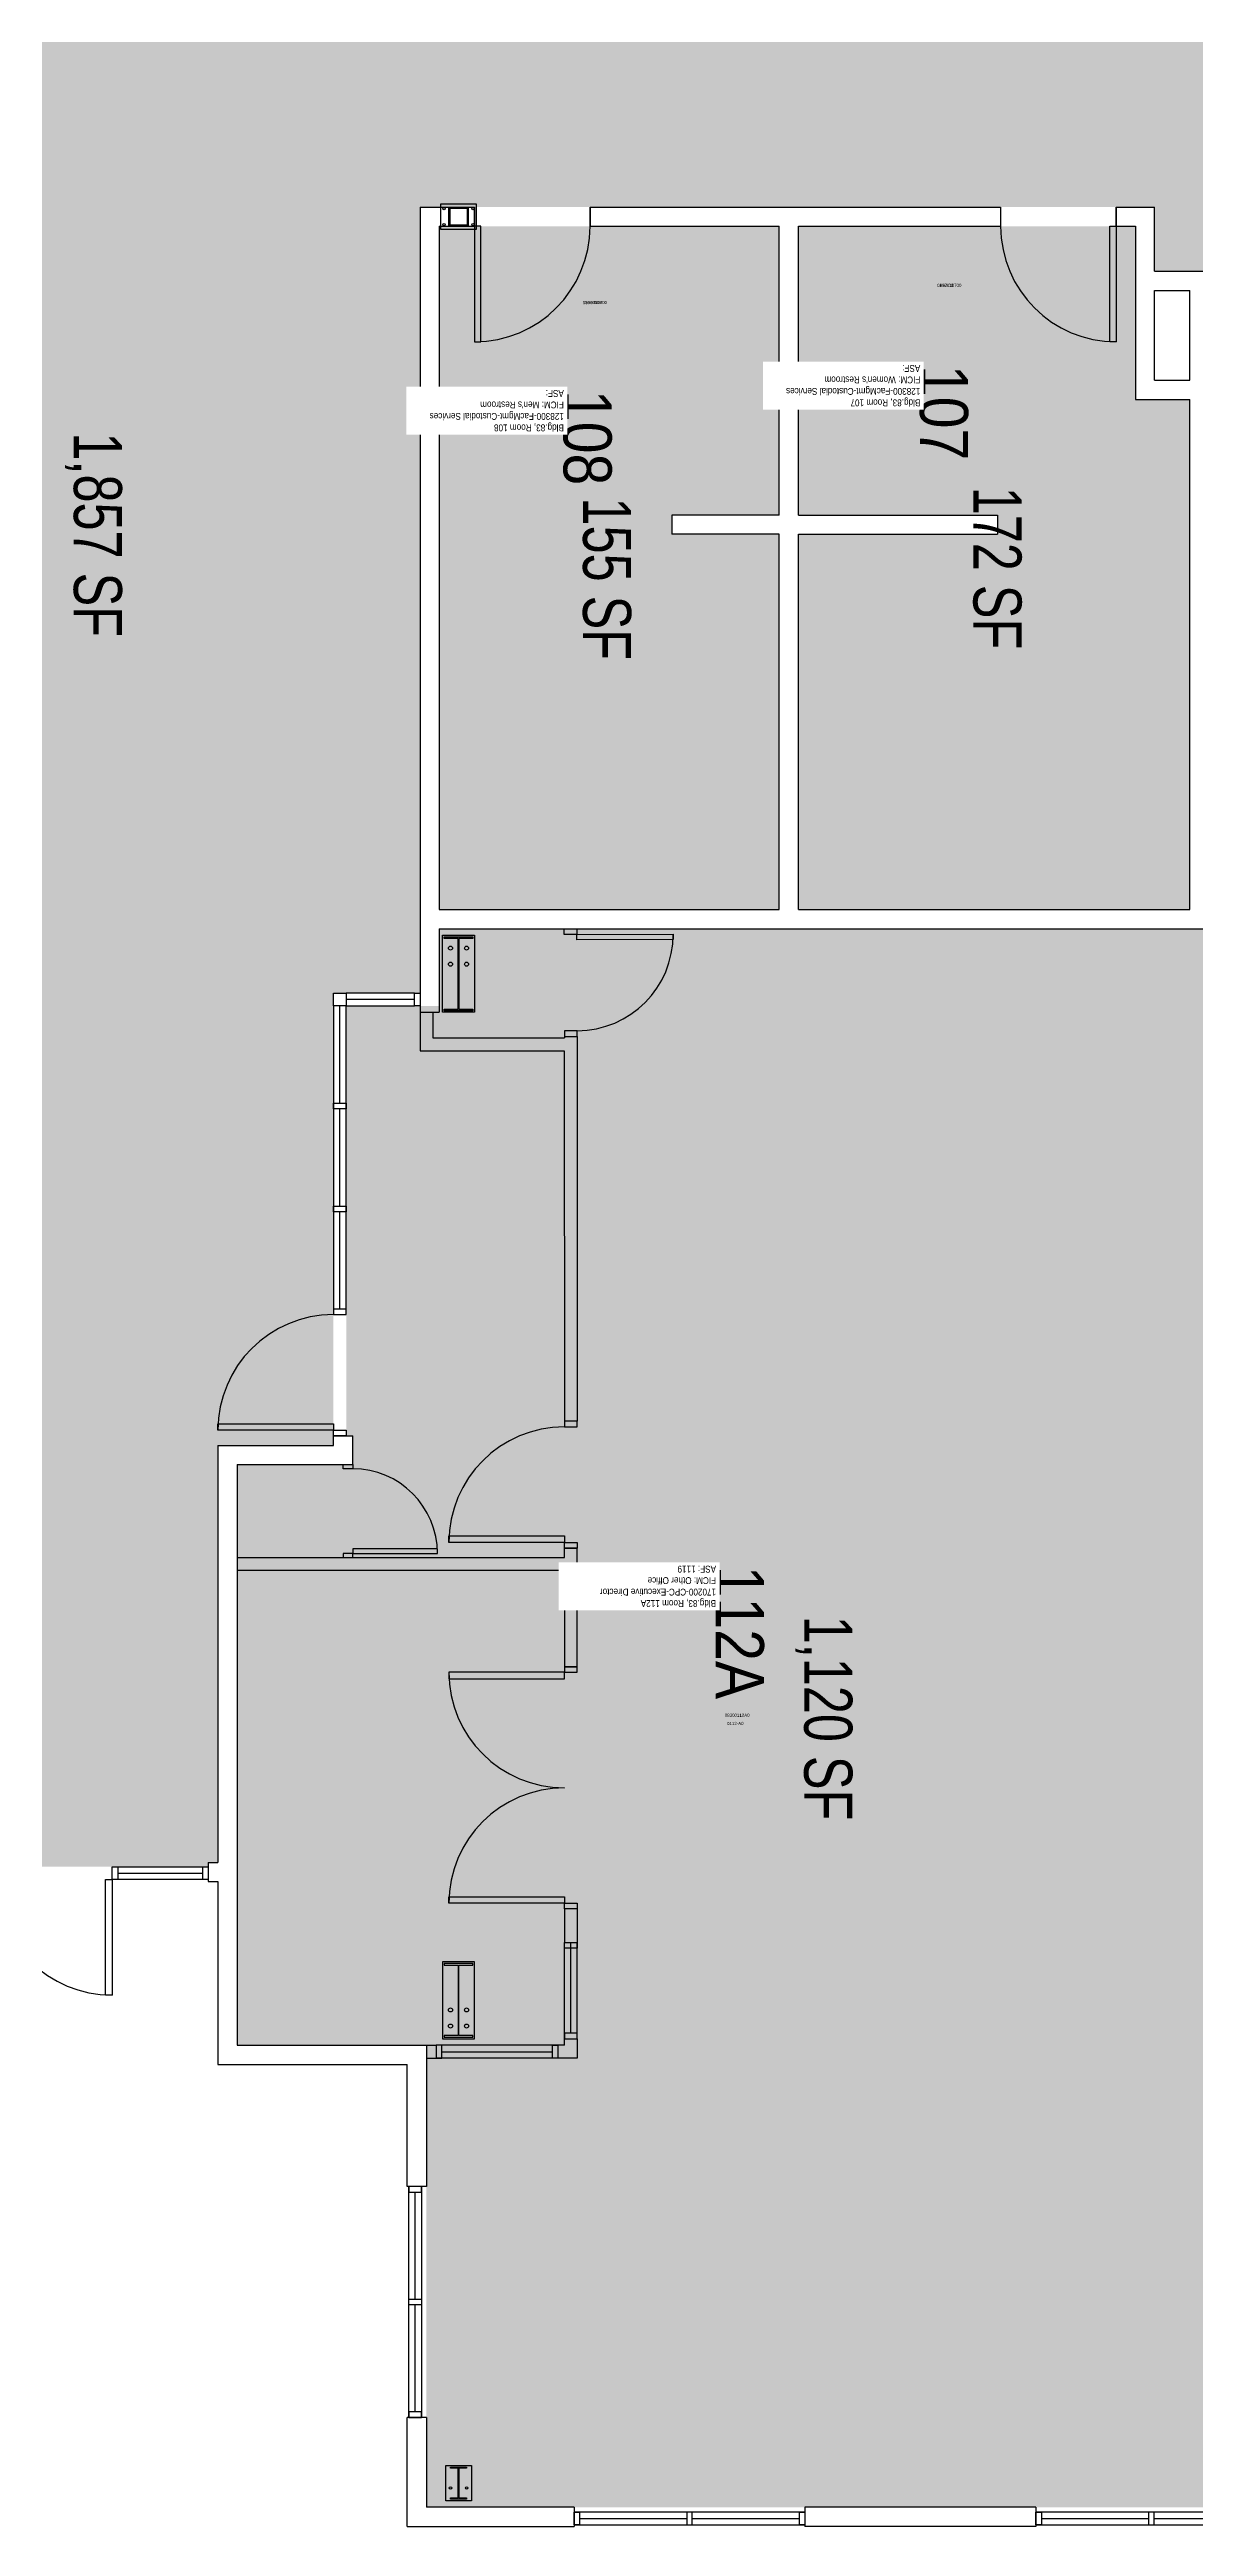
# Model space of a CAD drawing. Header units: inches. Extents: x 69173377 to 69175838, y 27696061 to 27697676.
# Drawn here: x 69174800 to 69175158, y 27696061 to 27696833 of the extents above; entities that cross this region are included whole.
import ezdxf
from ezdxf.enums import TextEntityAlignment as Align

# ---------------------------------------------------------------- set-up
doc = ezdxf.new("R2010")
doc.units = ezdxf.units.IN
doc.header["$LTSCALE"] = 0.5
doc.header["$MEASUREMENT"] = 0
for name, color, linetype in [('A-DOOR', 2, 'Continuous'), ('A-FLOR', 3, 'Continuous'), ('A-GLAZ', 1, 'Continuous'), ('A-IDEN-ICON', 4, 'Continuous'), ('A-IDEN-RNUM', 7, 'Continuous'), ('A-IDEN-SNUM', 4, 'Continuous'), ('A-IDEN-VNUM', 4, 'Continuous'), ('A-WALL', 5, 'Continuous'), ('AREA-TEXT', 3, 'Continuous'), ('Rooms-Category-Color', 7, 'Continuous'), ('Rooms-College-Color', 7, 'Continuous'), ('Rooms-Department-Color', 7, 'Continuous'), ('Rooms-Division-Color', 7, 'Continuous'), ('Rooms-Information', 7, 'Continuous')]:
    doc.layers.add(name, color=color, linetype=linetype)
doc.styles.add('CP_AREA', font='arial.ttf', dxfattribs={"height": 15})
doc.styles.add('CP_ROOMSNUMBER', font='arial.ttf', dxfattribs={"height": 1})
doc.styles.add('CP_ROOMVNUMBER', font='arial.ttf', dxfattribs={"width": 0.85, "height": 0.075})

# ---------------------------------------------------------------- blocks, each defined once
blk = doc.blocks.new('CPMEN')
at = {"const_width": 0.015}
for points in [[(0.055, 0.01), (0.055, 0.05), (0.015, 0.05)], [(0.0151, 0.0101), (0.055, 0.05)]]:
    blk.add_lwpolyline(points, dxfattribs=at)
blk.add_lwpolyline([(-0.0575, -0.02, 1), (0.0275, -0.02, 1)], format="xyb", close=True, dxfattribs=at)
blk = doc.blocks.new('CPWOMEN')
at = {"const_width": 0.015}
blk.add_lwpolyline([(-0.0375, 0, 1), (0.0475, 0, 1)], format="xyb", close=True, dxfattribs=at)
for points in [[(0.005, -0.04), (0.005, -0.1)], [(-0.025, -0.07), (0.035, -0.07)]]:
    blk.add_lwpolyline(points, dxfattribs=at)

msp = doc.modelspace()

# ---------------------------------------------------------------- hatches: boundary and pattern name
at = {"layer": 'Rooms-Category-Color', "true_color": 0xadadad}
h = msp.add_hatch(color=253, dxfattribs=at)
edge = h.paths.add_edge_path()
edge.add_line((69174852.78, 27696267.84), (69174849.78, 27696267.84))
edge.add_line((69174849.78, 27696267.84), (69174849.78, 27696266.47))
edge.add_line((69174849.78, 27696266.47), (69174717.78, 27696266.47))
edge.add_line((69174717.78, 27696266.47), (69174717.78, 27696267.84))
edge.add_line((69174717.78, 27696267.84), (69174714.78, 27696267.84))
edge.add_line((69174714.78, 27696267.84), (69174714.78, 27696397.84))
edge.add_line((69174714.78, 27696397.84), (69174678.78, 27696397.84))
edge.add_line((69174678.78, 27696397.84), (69174678.78, 27696538.84))
edge.add_line((69174678.78, 27696538.84), (69174651.78, 27696538.84))
edge.add_line((69174651.78, 27696538.84), (69174651.78, 27696564.84))
edge.add_line((69174651.78, 27696564.84), (69174633.78, 27696564.84))
edge.add_line((69174633.78, 27696564.84), (69174633.78, 27696706.84))
edge.add_line((69174633.78, 27696706.84), (69174645.78, 27696706.84))
edge.add_line((69174645.78, 27696706.84), (69174645.78, 27696742.84))
edge.add_line((69174645.78, 27696742.84), (69174633.78, 27696742.84))
edge.add_line((69174633.78, 27696742.84), (69174633.78, 27696842.84))
edge.add_line((69174633.78, 27696842.84), (69174645.78, 27696842.84))
edge.add_line((69174645.78, 27696842.84), (69174645.78, 27696878.84))
edge.add_line((69174645.78, 27696878.84), (69174633.78, 27696878.84))
edge.add_line((69174633.78, 27696878.84), (69174633.78, 27697032.84))
edge.add_line((69174633.78, 27697032.84), (69174651.78, 27697032.84))
edge.add_line((69174651.78, 27697032.84), (69174651.78, 27697060.84))
edge.add_line((69174651.78, 27697060.84), (69174714.78, 27697060.84))
edge.add_line((69174714.78, 27697060.84), (69174714.78, 27697173.55))
edge.add_arc((69174801.78, 27696975.84), 216, 66.24805, 113.75195, ccw=False)
edge.add_line((69174888.78, 27697173.55), (69174888.78, 27697060.84))
edge.add_line((69174888.78, 27697060.84), (69174915.78, 27697060.84))
edge.add_line((69174915.78, 27697060.84), (69174915.78, 27696963.84))
edge.add_line((69174915.78, 27696963.84), (69174936.28, 27696963.84))
edge.add_line((69174936.28, 27696963.84), (69174936.28, 27696849.84))
edge.add_line((69174936.28, 27696849.84), (69175375.78, 27696849.84))
edge.add_line((69175375.78, 27696849.84), (69175375.78, 27696886.84))
edge.add_line((69175375.78, 27696886.84), (69175509.78, 27696886.84))
edge.add_line((69175509.78, 27696886.84), (69175509.78, 27696746.84))
edge.add_line((69175509.78, 27696746.84), (69175375.78, 27696746.84))
edge.add_line((69175375.78, 27696746.84), (69175375.78, 27696783.84))
edge.add_line((69175375.78, 27696783.84), (69175200.78, 27696783.84))
edge.add_line((69175200.78, 27696783.84), (69175200.78, 27696763.84))
edge.add_line((69175200.78, 27696763.84), (69175144.78, 27696763.84))
edge.add_line((69175144.78, 27696763.84), (69175144.78, 27696783.84))
edge.add_line((69175144.78, 27696783.84), (69174915.78, 27696783.84))
edge.add_line((69174915.78, 27696783.84), (69174915.78, 27696538.84))
edge.add_line((69174915.78, 27696538.84), (69174888.78, 27696538.84))
edge.add_line((69174888.78, 27696538.84), (69174888.78, 27696397.84))
edge.add_line((69174888.78, 27696397.84), (69174852.78, 27696397.84))
edge.add_line((69174852.78, 27696397.84), (69174852.78, 27696267.84))
for points in [[(69174968.78, 27696777.84), (69174932.78, 27696777.84), (69174921.78, 27696777.84), (69174921.78, 27696564.84), (69175027.78, 27696564.84), (69175027.78, 27696681.84), (69174994.28, 27696681.84), (69174994.28, 27696687.84), (69175027.78, 27696687.84), (69175027.78, 27696777.84)], [(69175138.78, 27696723.84), (69175138.78, 27696777.84), (69175132.78, 27696777.84), (69175096.78, 27696777.84), (69175033.78, 27696777.84), (69175033.78, 27696687.84), (69175095.78, 27696687.84), (69175095.78, 27696681.84), (69175033.78, 27696681.84), (69175033.78, 27696564.84), (69175155.78, 27696564.84), (69175155.78, 27696723.84)]]:
    msp.add_hatch(color=253, dxfattribs=at).paths.add_polyline_path(points)
at = {"layer": 'Rooms-Category-Color', "true_color": 0xfa9ba3}
msp.add_hatch(color=241, dxfattribs=at).paths.add_polyline_path([(69174892.78, 27696534.84), (69174921.78, 27696534.84), (69174921.78, 27696558.84), (69175212.78, 27696558.84), (69175212.78, 27696210.84), (69175225.78, 27696210.84), (69175225.78, 27696166.84), (69175227.28, 27696166.84), (69175227.28, 27696094.84), (69175225.78, 27696094.84), (69175225.78, 27696066.84), (69174917.78, 27696066.84), (69174917.78, 27696210.84), (69174858.78, 27696210.84), (69174858.78, 27696391.84), (69174894.78, 27696391.84), (69174894.78, 27696400.84), (69174892.78, 27696400.84)])
at = {"layer": 'Rooms-College-Color', "true_color": 0xadadad}
h = msp.add_hatch(color=253, dxfattribs=at)
edge = h.paths.add_edge_path()
edge.add_line((69174852.78, 27696267.84), (69174849.78, 27696267.84))
edge.add_line((69174849.78, 27696267.84), (69174849.78, 27696266.47))
edge.add_line((69174849.78, 27696266.47), (69174717.78, 27696266.47))
edge.add_line((69174717.78, 27696266.47), (69174717.78, 27696267.84))
edge.add_line((69174717.78, 27696267.84), (69174714.78, 27696267.84))
edge.add_line((69174714.78, 27696267.84), (69174714.78, 27696397.84))
edge.add_line((69174714.78, 27696397.84), (69174678.78, 27696397.84))
edge.add_line((69174678.78, 27696397.84), (69174678.78, 27696538.84))
edge.add_line((69174678.78, 27696538.84), (69174651.78, 27696538.84))
edge.add_line((69174651.78, 27696538.84), (69174651.78, 27696564.84))
edge.add_line((69174651.78, 27696564.84), (69174633.78, 27696564.84))
edge.add_line((69174633.78, 27696564.84), (69174633.78, 27696706.84))
edge.add_line((69174633.78, 27696706.84), (69174645.78, 27696706.84))
edge.add_line((69174645.78, 27696706.84), (69174645.78, 27696742.84))
edge.add_line((69174645.78, 27696742.84), (69174633.78, 27696742.84))
edge.add_line((69174633.78, 27696742.84), (69174633.78, 27696842.84))
edge.add_line((69174633.78, 27696842.84), (69174645.78, 27696842.84))
edge.add_line((69174645.78, 27696842.84), (69174645.78, 27696878.84))
edge.add_line((69174645.78, 27696878.84), (69174633.78, 27696878.84))
edge.add_line((69174633.78, 27696878.84), (69174633.78, 27697032.84))
edge.add_line((69174633.78, 27697032.84), (69174651.78, 27697032.84))
edge.add_line((69174651.78, 27697032.84), (69174651.78, 27697060.84))
edge.add_line((69174651.78, 27697060.84), (69174714.78, 27697060.84))
edge.add_line((69174714.78, 27697060.84), (69174714.78, 27697173.55))
edge.add_arc((69174801.78, 27696975.84), 216, 66.24805, 113.75195, ccw=False)
edge.add_line((69174888.78, 27697173.55), (69174888.78, 27697060.84))
edge.add_line((69174888.78, 27697060.84), (69174915.78, 27697060.84))
edge.add_line((69174915.78, 27697060.84), (69174915.78, 27696963.84))
edge.add_line((69174915.78, 27696963.84), (69174936.28, 27696963.84))
edge.add_line((69174936.28, 27696963.84), (69174936.28, 27696849.84))
edge.add_line((69174936.28, 27696849.84), (69175375.78, 27696849.84))
edge.add_line((69175375.78, 27696849.84), (69175375.78, 27696886.84))
edge.add_line((69175375.78, 27696886.84), (69175509.78, 27696886.84))
edge.add_line((69175509.78, 27696886.84), (69175509.78, 27696746.84))
edge.add_line((69175509.78, 27696746.84), (69175375.78, 27696746.84))
edge.add_line((69175375.78, 27696746.84), (69175375.78, 27696783.84))
edge.add_line((69175375.78, 27696783.84), (69175200.78, 27696783.84))
edge.add_line((69175200.78, 27696783.84), (69175200.78, 27696763.84))
edge.add_line((69175200.78, 27696763.84), (69175144.78, 27696763.84))
edge.add_line((69175144.78, 27696763.84), (69175144.78, 27696783.84))
edge.add_line((69175144.78, 27696783.84), (69174915.78, 27696783.84))
edge.add_line((69174915.78, 27696783.84), (69174915.78, 27696538.84))
edge.add_line((69174915.78, 27696538.84), (69174888.78, 27696538.84))
edge.add_line((69174888.78, 27696538.84), (69174888.78, 27696397.84))
edge.add_line((69174888.78, 27696397.84), (69174852.78, 27696397.84))
edge.add_line((69174852.78, 27696397.84), (69174852.78, 27696267.84))
for points in [[(69174968.78, 27696777.84), (69174932.78, 27696777.84), (69174921.78, 27696777.84), (69174921.78, 27696564.84), (69175027.78, 27696564.84), (69175027.78, 27696681.84), (69174994.28, 27696681.84), (69174994.28, 27696687.84), (69175027.78, 27696687.84), (69175027.78, 27696777.84)], [(69175138.78, 27696723.84), (69175138.78, 27696777.84), (69175132.78, 27696777.84), (69175096.78, 27696777.84), (69175033.78, 27696777.84), (69175033.78, 27696687.84), (69175095.78, 27696687.84), (69175095.78, 27696681.84), (69175033.78, 27696681.84), (69175033.78, 27696564.84), (69175155.78, 27696564.84), (69175155.78, 27696723.84)], [(69174892.78, 27696534.84), (69174921.78, 27696534.84), (69174921.78, 27696558.84), (69175212.78, 27696558.84), (69175212.78, 27696210.84), (69175225.78, 27696210.84), (69175225.78, 27696166.84), (69175227.28, 27696166.84), (69175227.28, 27696094.84), (69175225.78, 27696094.84), (69175225.78, 27696066.84), (69174917.78, 27696066.84), (69174917.78, 27696210.84), (69174858.78, 27696210.84), (69174858.78, 27696391.84), (69174894.78, 27696391.84), (69174894.78, 27696400.84), (69174892.78, 27696400.84)]]:
    msp.add_hatch(color=253, dxfattribs=at).paths.add_polyline_path(points)
at = {"layer": 'Rooms-Department-Color', "true_color": 0xacacac}
h = msp.add_hatch(color=253, dxfattribs=at)
edge = h.paths.add_edge_path()
edge.add_line((69174852.78, 27696267.84), (69174849.78, 27696267.84))
edge.add_line((69174849.78, 27696267.84), (69174849.78, 27696266.47))
edge.add_line((69174849.78, 27696266.47), (69174717.78, 27696266.47))
edge.add_line((69174717.78, 27696266.47), (69174717.78, 27696267.84))
edge.add_line((69174717.78, 27696267.84), (69174714.78, 27696267.84))
edge.add_line((69174714.78, 27696267.84), (69174714.78, 27696397.84))
edge.add_line((69174714.78, 27696397.84), (69174678.78, 27696397.84))
edge.add_line((69174678.78, 27696397.84), (69174678.78, 27696538.84))
edge.add_line((69174678.78, 27696538.84), (69174651.78, 27696538.84))
edge.add_line((69174651.78, 27696538.84), (69174651.78, 27696564.84))
edge.add_line((69174651.78, 27696564.84), (69174633.78, 27696564.84))
edge.add_line((69174633.78, 27696564.84), (69174633.78, 27696706.84))
edge.add_line((69174633.78, 27696706.84), (69174645.78, 27696706.84))
edge.add_line((69174645.78, 27696706.84), (69174645.78, 27696742.84))
edge.add_line((69174645.78, 27696742.84), (69174633.78, 27696742.84))
edge.add_line((69174633.78, 27696742.84), (69174633.78, 27696842.84))
edge.add_line((69174633.78, 27696842.84), (69174645.78, 27696842.84))
edge.add_line((69174645.78, 27696842.84), (69174645.78, 27696878.84))
edge.add_line((69174645.78, 27696878.84), (69174633.78, 27696878.84))
edge.add_line((69174633.78, 27696878.84), (69174633.78, 27697032.84))
edge.add_line((69174633.78, 27697032.84), (69174651.78, 27697032.84))
edge.add_line((69174651.78, 27697032.84), (69174651.78, 27697060.84))
edge.add_line((69174651.78, 27697060.84), (69174714.78, 27697060.84))
edge.add_line((69174714.78, 27697060.84), (69174714.78, 27697173.55))
edge.add_arc((69174801.78, 27696975.84), 216, 66.24805, 113.75195, ccw=False)
edge.add_line((69174888.78, 27697173.55), (69174888.78, 27697060.84))
edge.add_line((69174888.78, 27697060.84), (69174915.78, 27697060.84))
edge.add_line((69174915.78, 27697060.84), (69174915.78, 27696963.84))
edge.add_line((69174915.78, 27696963.84), (69174936.28, 27696963.84))
edge.add_line((69174936.28, 27696963.84), (69174936.28, 27696849.84))
edge.add_line((69174936.28, 27696849.84), (69175375.78, 27696849.84))
edge.add_line((69175375.78, 27696849.84), (69175375.78, 27696886.84))
edge.add_line((69175375.78, 27696886.84), (69175509.78, 27696886.84))
edge.add_line((69175509.78, 27696886.84), (69175509.78, 27696746.84))
edge.add_line((69175509.78, 27696746.84), (69175375.78, 27696746.84))
edge.add_line((69175375.78, 27696746.84), (69175375.78, 27696783.84))
edge.add_line((69175375.78, 27696783.84), (69175200.78, 27696783.84))
edge.add_line((69175200.78, 27696783.84), (69175200.78, 27696763.84))
edge.add_line((69175200.78, 27696763.84), (69175144.78, 27696763.84))
edge.add_line((69175144.78, 27696763.84), (69175144.78, 27696783.84))
edge.add_line((69175144.78, 27696783.84), (69174915.78, 27696783.84))
edge.add_line((69174915.78, 27696783.84), (69174915.78, 27696538.84))
edge.add_line((69174915.78, 27696538.84), (69174888.78, 27696538.84))
edge.add_line((69174888.78, 27696538.84), (69174888.78, 27696397.84))
edge.add_line((69174888.78, 27696397.84), (69174852.78, 27696397.84))
edge.add_line((69174852.78, 27696397.84), (69174852.78, 27696267.84))
for points in [[(69174968.78, 27696777.84), (69174932.78, 27696777.84), (69174921.78, 27696777.84), (69174921.78, 27696564.84), (69175027.78, 27696564.84), (69175027.78, 27696681.84), (69174994.28, 27696681.84), (69174994.28, 27696687.84), (69175027.78, 27696687.84), (69175027.78, 27696777.84)], [(69175138.78, 27696723.84), (69175138.78, 27696777.84), (69175132.78, 27696777.84), (69175096.78, 27696777.84), (69175033.78, 27696777.84), (69175033.78, 27696687.84), (69175095.78, 27696687.84), (69175095.78, 27696681.84), (69175033.78, 27696681.84), (69175033.78, 27696564.84), (69175155.78, 27696564.84), (69175155.78, 27696723.84)]]:
    msp.add_hatch(color=253, dxfattribs=at).paths.add_polyline_path(points)
at = {"layer": 'Rooms-Department-Color', "true_color": 0x80bc67}
msp.add_hatch(color=83, dxfattribs=at).paths.add_polyline_path([(69174892.78, 27696534.84), (69174921.78, 27696534.84), (69174921.78, 27696558.84), (69175212.78, 27696558.84), (69175212.78, 27696210.84), (69175225.78, 27696210.84), (69175225.78, 27696166.84), (69175227.28, 27696166.84), (69175227.28, 27696094.84), (69175225.78, 27696094.84), (69175225.78, 27696066.84), (69174917.78, 27696066.84), (69174917.78, 27696210.84), (69174858.78, 27696210.84), (69174858.78, 27696391.84), (69174894.78, 27696391.84), (69174894.78, 27696400.84), (69174892.78, 27696400.84)])
at = {"layer": 'Rooms-Division-Color', "true_color": 0xadadad}
h = msp.add_hatch(color=253, dxfattribs=at)
edge = h.paths.add_edge_path()
edge.add_line((69174852.78, 27696267.84), (69174849.78, 27696267.84))
edge.add_line((69174849.78, 27696267.84), (69174849.78, 27696266.47))
edge.add_line((69174849.78, 27696266.47), (69174717.78, 27696266.47))
edge.add_line((69174717.78, 27696266.47), (69174717.78, 27696267.84))
edge.add_line((69174717.78, 27696267.84), (69174714.78, 27696267.84))
edge.add_line((69174714.78, 27696267.84), (69174714.78, 27696397.84))
edge.add_line((69174714.78, 27696397.84), (69174678.78, 27696397.84))
edge.add_line((69174678.78, 27696397.84), (69174678.78, 27696538.84))
edge.add_line((69174678.78, 27696538.84), (69174651.78, 27696538.84))
edge.add_line((69174651.78, 27696538.84), (69174651.78, 27696564.84))
edge.add_line((69174651.78, 27696564.84), (69174633.78, 27696564.84))
edge.add_line((69174633.78, 27696564.84), (69174633.78, 27696706.84))
edge.add_line((69174633.78, 27696706.84), (69174645.78, 27696706.84))
edge.add_line((69174645.78, 27696706.84), (69174645.78, 27696742.84))
edge.add_line((69174645.78, 27696742.84), (69174633.78, 27696742.84))
edge.add_line((69174633.78, 27696742.84), (69174633.78, 27696842.84))
edge.add_line((69174633.78, 27696842.84), (69174645.78, 27696842.84))
edge.add_line((69174645.78, 27696842.84), (69174645.78, 27696878.84))
edge.add_line((69174645.78, 27696878.84), (69174633.78, 27696878.84))
edge.add_line((69174633.78, 27696878.84), (69174633.78, 27697032.84))
edge.add_line((69174633.78, 27697032.84), (69174651.78, 27697032.84))
edge.add_line((69174651.78, 27697032.84), (69174651.78, 27697060.84))
edge.add_line((69174651.78, 27697060.84), (69174714.78, 27697060.84))
edge.add_line((69174714.78, 27697060.84), (69174714.78, 27697173.55))
edge.add_arc((69174801.78, 27696975.84), 216, 66.24805, 113.75195, ccw=False)
edge.add_line((69174888.78, 27697173.55), (69174888.78, 27697060.84))
edge.add_line((69174888.78, 27697060.84), (69174915.78, 27697060.84))
edge.add_line((69174915.78, 27697060.84), (69174915.78, 27696963.84))
edge.add_line((69174915.78, 27696963.84), (69174936.28, 27696963.84))
edge.add_line((69174936.28, 27696963.84), (69174936.28, 27696849.84))
edge.add_line((69174936.28, 27696849.84), (69175375.78, 27696849.84))
edge.add_line((69175375.78, 27696849.84), (69175375.78, 27696886.84))
edge.add_line((69175375.78, 27696886.84), (69175509.78, 27696886.84))
edge.add_line((69175509.78, 27696886.84), (69175509.78, 27696746.84))
edge.add_line((69175509.78, 27696746.84), (69175375.78, 27696746.84))
edge.add_line((69175375.78, 27696746.84), (69175375.78, 27696783.84))
edge.add_line((69175375.78, 27696783.84), (69175200.78, 27696783.84))
edge.add_line((69175200.78, 27696783.84), (69175200.78, 27696763.84))
edge.add_line((69175200.78, 27696763.84), (69175144.78, 27696763.84))
edge.add_line((69175144.78, 27696763.84), (69175144.78, 27696783.84))
edge.add_line((69175144.78, 27696783.84), (69174915.78, 27696783.84))
edge.add_line((69174915.78, 27696783.84), (69174915.78, 27696538.84))
edge.add_line((69174915.78, 27696538.84), (69174888.78, 27696538.84))
edge.add_line((69174888.78, 27696538.84), (69174888.78, 27696397.84))
edge.add_line((69174888.78, 27696397.84), (69174852.78, 27696397.84))
edge.add_line((69174852.78, 27696397.84), (69174852.78, 27696267.84))
for points in [[(69174968.78, 27696777.84), (69174932.78, 27696777.84), (69174921.78, 27696777.84), (69174921.78, 27696564.84), (69175027.78, 27696564.84), (69175027.78, 27696681.84), (69174994.28, 27696681.84), (69174994.28, 27696687.84), (69175027.78, 27696687.84), (69175027.78, 27696777.84)], [(69175138.78, 27696723.84), (69175138.78, 27696777.84), (69175132.78, 27696777.84), (69175096.78, 27696777.84), (69175033.78, 27696777.84), (69175033.78, 27696687.84), (69175095.78, 27696687.84), (69175095.78, 27696681.84), (69175033.78, 27696681.84), (69175033.78, 27696564.84), (69175155.78, 27696564.84), (69175155.78, 27696723.84)]]:
    msp.add_hatch(color=253, dxfattribs=at).paths.add_polyline_path(points)
at = {"layer": 'Rooms-Division-Color', "true_color": 0x80bc67}
msp.add_hatch(color=83, dxfattribs=at).paths.add_polyline_path([(69174892.78, 27696534.84), (69174921.78, 27696534.84), (69174921.78, 27696558.84), (69175212.78, 27696558.84), (69175212.78, 27696210.84), (69175225.78, 27696210.84), (69175225.78, 27696166.84), (69175227.28, 27696166.84), (69175227.28, 27696094.84), (69175225.78, 27696094.84), (69175225.78, 27696066.84), (69174917.78, 27696066.84), (69174917.78, 27696210.84), (69174858.78, 27696210.84), (69174858.78, 27696391.84), (69174894.78, 27696391.84), (69174894.78, 27696400.84), (69174892.78, 27696400.84)])

# ---------------------------------------------------------------- linework, layer by layer
at = {"layer": 'A-DOOR'}
for points in [[(69174932.78, 27696777.84), (69174932.78, 27696741.84), (69174934.78, 27696741.84), (69174934.78, 27696777.84)], [(69175132.78, 27696777.84), (69175132.78, 27696741.84), (69175130.78, 27696741.84), (69175130.78, 27696777.84)], [(69174964.7, 27696557.09), (69174994.7, 27696557.18), (69174994.7, 27696555.51), (69174964.7, 27696555.43)], [(69174888.78, 27696402.59), (69174852.78, 27696402.59), (69174852.78, 27696404.59), (69174888.78, 27696404.59)], [(69174894.78, 27696364.13), (69174921.21, 27696364.13), (69174921.21, 27696365.59), (69174894.78, 27696365.59)], [(69174960.78, 27696367.59), (69174924.78, 27696367.59), (69174924.78, 27696369.59), (69174960.78, 27696369.59)], [(69174960.78, 27696327.09), (69174924.78, 27696327.09), (69174924.78, 27696325.09), (69174960.78, 27696325.09)], [(69174819.78, 27696262.47), (69174819.78, 27696226.47), (69174817.78, 27696226.47), (69174817.78, 27696262.47)], [(69174960.78, 27696255.09), (69174924.78, 27696255.09), (69174924.78, 27696257.09), (69174960.78, 27696257.09)]]:
    msp.add_lwpolyline(points, close=True, dxfattribs=at)
for centre, radius, start, end in [((69174932.78, 27696777.84), 36, 270, 0), ((69175132.78, 27696777.84), 36, 180, 270), ((69174964.7, 27696557.09), 30, 270.16317, 0.16317), ((69174888.78, 27696402.59), 36, 90, 180), ((69174960.78, 27696367.59), 36, 90, 180), ((69174894.78, 27696364.13), 26.43, 359.99993, 89.99993), ((69174960.78, 27696327.09), 36, 180, 270), ((69174960.78, 27696255.09), 36, 90, 180), ((69174819.78, 27696262.47), 36, 180, 270)]:
    msp.add_arc(centre, radius, start, end, dxfattribs=at)
at = {"layer": 'A-FLOR'}
for points in [[(69174933.28, 27696784.84), (69174933.28, 27696776.84), (69174922.28, 27696776.84), (69174922.28, 27696784.84)], [(69174925.13, 27696783.49), (69174930.43, 27696783.49), (69174930.43, 27696778.19), (69174925.13, 27696778.19)], [(69174922.78, 27696556.84), (69174932.78, 27696556.84), (69174932.78, 27696532.84), (69174922.78, 27696532.84)], [(69174927.66, 27696533.84), (69174927.66, 27696555.84), (69174923.28, 27696555.84), (69174923.28, 27696556.34), (69174932.28, 27696556.34), (69174932.28, 27696555.84), (69174927.91, 27696555.84), (69174927.91, 27696533.84), (69174932.28, 27696533.84), (69174932.28, 27696533.34), (69174923.28, 27696533.34), (69174923.28, 27696533.84)], [(69174922.78, 27696212.84), (69174932.78, 27696212.84), (69174932.78, 27696236.84), (69174922.78, 27696236.84)], [(69174927.66, 27696235.84), (69174927.66, 27696213.84), (69174923.28, 27696213.84), (69174923.28, 27696213.34), (69174932.28, 27696213.34), (69174932.28, 27696213.84), (69174927.91, 27696213.84), (69174927.91, 27696235.84), (69174932.28, 27696235.84), (69174932.28, 27696236.34), (69174923.28, 27696236.34), (69174923.28, 27696235.84)], [(69174923.78, 27696079.84), (69174931.78, 27696079.84), (69174931.78, 27696068.84), (69174923.78, 27696068.84)], [(69174927.69, 27696069.72), (69174927.69, 27696078.97), (69174925.28, 27696078.97), (69174925.28, 27696079.34), (69174930.28, 27696079.34), (69174930.28, 27696078.97), (69174927.88, 27696078.97), (69174927.88, 27696069.72), (69174930.28, 27696069.72), (69174930.28, 27696069.34), (69174925.28, 27696069.34), (69174925.28, 27696069.72)]]:
    msp.add_lwpolyline(points, close=True, dxfattribs=at)
msp.add_lwpolyline([(69174925.03, 27696783.84), (69174930.53, 27696783.84, -0.414214), (69174930.78, 27696783.59), (69174930.78, 27696778.09, -0.414214), (69174930.53, 27696777.84), (69174925.03, 27696777.84, -0.414214), (69174924.78, 27696778.09), (69174924.78, 27696783.59, -0.414214)], format="xyb", close=True, dxfattribs=at)
for centre, radius in [((69174923.28, 27696783.34), 0.375), ((69174932.28, 27696783.34), 0.375), ((69174923.28, 27696778.34), 0.375), ((69174932.28, 27696778.34), 0.375), ((69174925.28, 27696552.84), 0.625), ((69174925.28, 27696547.84), 0.625), ((69174930.28, 27696552.84), 0.625), ((69174930.28, 27696547.84), 0.625), ((69174925.28, 27696221.84), 0.625), ((69174925.28, 27696216.84), 0.625), ((69174930.28, 27696221.84), 0.625), ((69174930.28, 27696216.84), 0.625), ((69174925.28, 27696072.84), 0.375), ((69174930.28, 27696072.84), 0.375)]:
    msp.add_circle(centre, radius, dxfattribs=at)
at = {"layer": 'A-GLAZ'}
for p, q in [((69174888.78, 27696534.84), (69174888.78, 27696438.59)), ((69174890.78, 27696504.51), (69174890.78, 27696534.84)), ((69174892.78, 27696438.59), (69174892.77, 27696534.84)), ((69174914.03, 27696538.84), (69174892.78, 27696538.84)), ((69174914.03, 27696536.84), (69174892.78, 27696536.84)), ((69174892.78, 27696534.84), (69174914.03, 27696534.84)), ((69174890.78, 27696472.43), (69174890.78, 27696502.76)), ((69174890.78, 27696440.34), (69174890.78, 27696470.68)), ((69174821.53, 27696266.47), (69174848.03, 27696266.47)), ((69174821.53, 27696264.47), (69174848.03, 27696264.47)), ((69174848.03, 27696262.47), (69174821.53, 27696262.47)), ((69174960.78, 27696212.84), (69174960.78, 27696242.84)), ((69174962.78, 27696214.59), (69174962.78, 27696242.84)), ((69174964.78, 27696212.84), (69174964.78, 27696242.84)), ((69174958.78, 27696210.84), (69174920.78, 27696210.84)), ((69174922.53, 27696208.84), (69174957.03, 27696208.84)), ((69174958.78, 27696206.84), (69174920.78, 27696206.84)), ((69174912.28, 27696094.84), (69174912.28, 27696166.84)), ((69174914.28, 27696131.72), (69174914.28, 27696165.09)), ((69174916.28, 27696166.84), (69174916.28, 27696094.84)), ((69174914.28, 27696096.59), (69174914.28, 27696129.97)), ((69175035.78, 27696065.34), (69174963.78, 27696065.34)), ((69174965.53, 27696063.34), (69174998.91, 27696063.34)), ((69175000.66, 27696063.34), (69175034.03, 27696063.34)), ((69175179.78, 27696065.34), (69175107.78, 27696065.34)), ((69175109.53, 27696063.34), (69175142.91, 27696063.34)), ((69175144.66, 27696063.34), (69175178.03, 27696063.34)), ((69174963.78, 27696061.34), (69175035.78, 27696061.34)), ((69175107.78, 27696061.34), (69175179.78, 27696061.34))]:
    msp.add_line(p, q, dxfattribs=at)
at = {"layer": 'A-WALL'}
for p, q in [((69174915.78, 27696783.84), (69174915.78, 27696532.84)), ((69174915.78, 27696783.84), (69174932.78, 27696783.84)), ((69174932.78, 27696783.84), (69174932.78, 27696777.84)), ((69174932.78, 27696777.84), (69174932.78, 27696783.84)), ((69174968.78, 27696783.84), (69174968.78, 27696777.84)), ((69174968.78, 27696783.84), (69175096.78, 27696783.84)), ((69174968.78, 27696777.84), (69174968.78, 27696783.84)), ((69175096.78, 27696783.84), (69175096.78, 27696777.84)), ((69175096.78, 27696783.84), (69175096.78, 27696777.84)), ((69175132.78, 27696783.84), (69175132.78, 27696777.84)), ((69175132.78, 27696783.84), (69175144.78, 27696783.84)), ((69175132.78, 27696777.84), (69175132.78, 27696783.84)), ((69175144.78, 27696763.84), (69175144.78, 27696783.84)), ((69174921.78, 27696777.84), (69174921.78, 27696564.84)), ((69174921.78, 27696777.84), (69174932.78, 27696777.84)), ((69174968.78, 27696777.84), (69175027.78, 27696777.84)), ((69175027.78, 27696687.84), (69175027.78, 27696777.84)), ((69175033.78, 27696777.84), (69175096.78, 27696777.84)), ((69175033.78, 27696687.84), (69175033.78, 27696777.84)), ((69175132.78, 27696777.84), (69175138.78, 27696777.84)), ((69175138.78, 27696777.84), (69175138.78, 27696723.84)), ((69175144.78, 27696763.84), (69175200.78, 27696763.84)), ((69175144.78, 27696729.84), (69175144.78, 27696757.84)), ((69175144.78, 27696757.84), (69175155.78, 27696757.84)), ((69175155.78, 27696729.84), (69175155.78, 27696757.84)), ((69175144.78, 27696729.84), (69175155.78, 27696729.84)), ((69175138.78, 27696723.84), (69175155.78, 27696723.84)), ((69175155.78, 27696564.84), (69175155.78, 27696723.84)), ((69175027.78, 27696687.84), (69174994.28, 27696687.84)), ((69174994.28, 27696687.84), (69174994.28, 27696681.84)), ((69175033.78, 27696687.84), (69175095.78, 27696687.84)), ((69175095.78, 27696687.84), (69175095.78, 27696681.84)), ((69175027.78, 27696681.84), (69174994.28, 27696681.84)), ((69175027.78, 27696564.84), (69175027.78, 27696681.84)), ((69175033.78, 27696564.84), (69175033.78, 27696681.84)), ((69175033.78, 27696681.84), (69175095.78, 27696681.84)), ((69174921.78, 27696564.84), (69175027.78, 27696564.84)), ((69175033.78, 27696564.84), (69175155.78, 27696564.84)), ((69174921.78, 27696558.84), (69175294.78, 27696558.84)), ((69174921.78, 27696558.84), (69174921.78, 27696532.84)), ((69174915.78, 27696532.84), (69174921.78, 27696532.84)), ((69174915.78, 27696532.84), (69174915.78, 27696520.84)), ((69174919.78, 27696532.84), (69174919.78, 27696524.84)), ((69174960.78, 27696525.34), (69174960.78, 27696524.84)), ((69174964.78, 27696525.34), (69174964.78, 27696405.34)), ((69174915.78, 27696520.84), (69174960.76, 27696520.84)), ((69174919.78, 27696524.84), (69174960.78, 27696524.84)), ((69174960.76, 27696520.84), (69174960.78, 27696405.34)), ((69174852.78, 27696397.84), (69174852.78, 27696267.84)), ((69174852.78, 27696397.84), (69174888.78, 27696397.84)), ((69174888.78, 27696397.84), (69174888.78, 27696400.84)), ((69174888.78, 27696400.84), (69174894.78, 27696400.84)), ((69174894.78, 27696391.84), (69174894.78, 27696400.84)), ((69174858.78, 27696391.84), (69174858.78, 27696210.84)), ((69174858.78, 27696391.84), (69174894.78, 27696391.84)), ((69174858.78, 27696362.84), (69174960.78, 27696362.84)), ((69174960.78, 27696362.84), (69174960.78, 27696365.84)), ((69174960.78, 27696365.84), (69174964.78, 27696365.84)), ((69174964.78, 27696328.84), (69174964.78, 27696365.84)), ((69174960.78, 27696358.84), (69174858.78, 27696358.84)), ((69174960.78, 27696358.84), (69174960.78, 27696328.84)), ((69174960.78, 27696328.84), (69174964.78, 27696328.84)), ((69174849.78, 27696267.84), (69174849.78, 27696261.84)), ((69174849.78, 27696267.84), (69174852.78, 27696267.84)), ((69174849.78, 27696261.84), (69174852.78, 27696261.84)), ((69174852.78, 27696261.84), (69174852.78, 27696204.84)), ((69174960.78, 27696253.34), (69174960.78, 27696242.84)), ((69174964.78, 27696253.34), (69174960.78, 27696253.34)), ((69174964.78, 27696253.34), (69174964.78, 27696242.84)), ((69174858.78, 27696210.84), (69174917.78, 27696210.84)), ((69174917.78, 27696210.84), (69174917.78, 27696166.84)), ((69174917.78, 27696210.84), (69174920.78, 27696210.84)), ((69174917.78, 27696210.84), (69174917.78, 27696206.84)), ((69174960.78, 27696210.84), (69174958.78, 27696210.84)), ((69174958.78, 27696210.84), (69174958.78, 27696206.84)), ((69174960.78, 27696210.84), (69174960.78, 27696212.84)), ((69174960.78, 27696212.84), (69174964.78, 27696212.84)), ((69174964.78, 27696212.84), (69174964.78, 27696206.84)), ((69174852.78, 27696204.84), (69174911.78, 27696204.84)), ((69174911.78, 27696166.84), (69174911.78, 27696204.84)), ((69174917.78, 27696206.84), (69174920.78, 27696206.84)), ((69174964.78, 27696206.84), (69174958.78, 27696206.84)), ((69174917.78, 27696166.84), (69174911.78, 27696166.84)), ((69174911.78, 27696060.84), (69174911.78, 27696094.84)), ((69174917.78, 27696094.84), (69174911.78, 27696094.84)), ((69174917.78, 27696094.84), (69174917.78, 27696066.84)), ((69174963.78, 27696066.84), (69174917.78, 27696066.84)), ((69174963.78, 27696066.84), (69174963.78, 27696060.84)), ((69175035.78, 27696066.84), (69175035.78, 27696060.84)), ((69175107.78, 27696066.84), (69175035.78, 27696066.84)), ((69175107.78, 27696066.84), (69175107.78, 27696060.84)), ((69174911.78, 27696060.84), (69174963.78, 27696060.84)), ((69175107.78, 27696060.84), (69175035.78, 27696060.84))]:
    msp.add_line(p, q, dxfattribs=at)
for points in [[(69174960.7, 27696557.09), (69174960.7, 27696558.84), (69174964.7, 27696558.84), (69174964.7, 27696557.09)], [(69174892.78, 27696538.84), (69174892.78, 27696534.84), (69174888.78, 27696534.84), (69174888.78, 27696538.84)], [(69174914.03, 27696538.84), (69174915.78, 27696538.84), (69174915.78, 27696534.84), (69174914.03, 27696534.84)], [(69174960.78, 27696527.09), (69174960.78, 27696525.34), (69174964.78, 27696525.34), (69174964.78, 27696527.09)], [(69174892.78, 27696504.51), (69174892.78, 27696502.76), (69174888.78, 27696502.76), (69174888.78, 27696504.51)], [(69174892.78, 27696472.43), (69174892.78, 27696470.68), (69174888.78, 27696470.68), (69174888.78, 27696472.43)], [(69174892.78, 27696438.59), (69174892.78, 27696440.34), (69174888.78, 27696440.34), (69174888.78, 27696438.59)], [(69174892.78, 27696402.59), (69174892.78, 27696400.84), (69174888.78, 27696400.84), (69174888.78, 27696402.59)], [(69174964.78, 27696403.59), (69174964.78, 27696405.34), (69174960.78, 27696405.34), (69174960.78, 27696403.59)], [(69174891.85, 27696390.56), (69174891.85, 27696391.84), (69174894.78, 27696391.84), (69174894.78, 27696390.56)], [(69174891.85, 27696364.13), (69174891.85, 27696362.84), (69174894.78, 27696362.84), (69174894.78, 27696364.13)], [(69174964.78, 27696367.59), (69174964.78, 27696365.84), (69174960.78, 27696365.84), (69174960.78, 27696367.59)], [(69174960.78, 27696328.84), (69174960.78, 27696327.09), (69174964.78, 27696327.09), (69174964.78, 27696328.84)], [(69174821.53, 27696262.47), (69174819.78, 27696262.47), (69174819.78, 27696266.47), (69174821.53, 27696266.47)], [(69174849.78, 27696262.47), (69174848.03, 27696262.47), (69174848.03, 27696266.47), (69174849.78, 27696266.47)], [(69174960.78, 27696253.34), (69174960.78, 27696255.09), (69174964.78, 27696255.09), (69174964.78, 27696253.34)], [(69174964.78, 27696242.84), (69174964.78, 27696241.09), (69174960.78, 27696241.09), (69174960.78, 27696242.84)], [(69174920.78, 27696206.84), (69174922.53, 27696206.84), (69174922.53, 27696210.84), (69174920.78, 27696210.84)], [(69174958.78, 27696206.84), (69174957.03, 27696206.84), (69174957.03, 27696210.84), (69174958.78, 27696210.84)], [(69174964.78, 27696212.84), (69174964.78, 27696214.59), (69174960.78, 27696214.59), (69174960.78, 27696212.84)], [(69174912.28, 27696166.84), (69174912.28, 27696165.09), (69174916.28, 27696165.09), (69174916.28, 27696166.84)], [(69174912.28, 27696129.97), (69174912.28, 27696131.72), (69174916.28, 27696131.72), (69174916.28, 27696129.97)], [(69174912.28, 27696096.59), (69174912.28, 27696094.84), (69174916.28, 27696094.84), (69174916.28, 27696096.59)], [(69174965.53, 27696061.34), (69174963.78, 27696061.34), (69174963.78, 27696065.34), (69174965.53, 27696065.34)], [(69174998.91, 27696061.34), (69175000.66, 27696061.34), (69175000.66, 27696065.34), (69174998.91, 27696065.34)], [(69175035.78, 27696061.34), (69175034.03, 27696061.34), (69175034.03, 27696065.34), (69175035.78, 27696065.34)], [(69175109.53, 27696061.34), (69175107.78, 27696061.34), (69175107.78, 27696065.34), (69175109.53, 27696065.34)], [(69175142.91, 27696061.34), (69175144.66, 27696061.34), (69175144.66, 27696065.34), (69175142.91, 27696065.34)]]:
    msp.add_lwpolyline(points, close=True, dxfattribs=at)

# ---------------------------------------------------------------- block references
at = {"layer": 'A-IDEN-ICON', "xscale": 360, "yscale": 360, "zscale": 360}
for name, p in [('CPMEN', (69174961.48, 27696649.96)), ('CPWOMEN', (69175088.14, 27696642.76))]:
    msp.add_blockref(name, p, dxfattribs=at)

# ---------------------------------------------------------------- texts
at = {"layer": 'A-IDEN-RNUM', "style": 'CP_ROOMSNUMBER', "width": 0.85}
for s, p in [('0107-00', (69175076.99, 27696758.91)), ('0108-00', (69174966.51, 27696753.57)), ('0112-A0', (69175011.48, 27696310.64))]:
    msp.add_text(s, height=1, rotation=0.19599, dxfattribs=at).set_placement(p)
at = {"layer": 'A-IDEN-SNUM', "style": 'CP_ROOMSNUMBER', "width": 0.85}
for s, p in [('0830010700', (69175076.99, 27696758.91)), ('0830010800', (69174966.51, 27696753.57)), ('08300112A0', (69175010.79, 27696313.2))]:
    msp.add_text(s, height=1, rotation=0.19599, dxfattribs=at).set_placement(p)
at = {"layer": 'A-IDEN-VNUM', "style": 'CP_ROOMVNUMBER', "width": 0.85}
for s, p in [('107', (69175079.14, 27696719.77)), ('108', (69174968.02, 27696711.97)), ('112A', (69175015.6, 27696339.54))]:
    msp.add_text(s, height=15, rotation=270, dxfattribs=at).set_placement(p, align=Align.MIDDLE)
at = {"layer": 'AREA-TEXT', "style": 'CP_AREA', "width": 0.75}
for s, p in [('1,857 SF', (69174815.35, 27696681.7)), ('172 SF', (69175095.78, 27696671.34)), ('155 SF', (69174974.08, 27696667.96)), ('1,120 SF', (69175043.03, 27696312.84))]:
    msp.add_text(s, height=15, rotation=270, dxfattribs=at).set_placement(p, align=Align.MIDDLE_CENTER)

# ---------------------------------------------------------------- next in the draw order: texts
at = {"layer": 'Rooms-Information', "char_height": 2.1429, "width": 48, "attachment_point": 7, "rotation": 179.99999, "style": 'CP_ROOMVNUMBER', "bg_fill": 3, "box_fill_scale": 1.5, "bg_fill_color": 256, "bg_fill_true_color": 13158600, "bg_fill_transparency": 0}
for s, insert in [("Bldg.83, Room 107^M^J128300-FacMgmt-Custodial Services^M^JFICM: Women's Restroom^M^JASF: ", (69175071.74, 27696734.63)), ("Bldg.83, Room 108^M^J128300-FacMgmt-Custodial Services^M^JFICM: Men's Restroom^M^JASF: ", (69174960.62, 27696726.83)), ('Bldg.83, Room 112A^M^J170200-CPC-Executive Director^M^JFICM: Other Office^M^JASF: 1119', (69175008.07, 27696360.35))]:
    msp.add_mtext(s, dxfattribs=dict(at, insert=insert))

doc.saveas('drawing.dxf')
